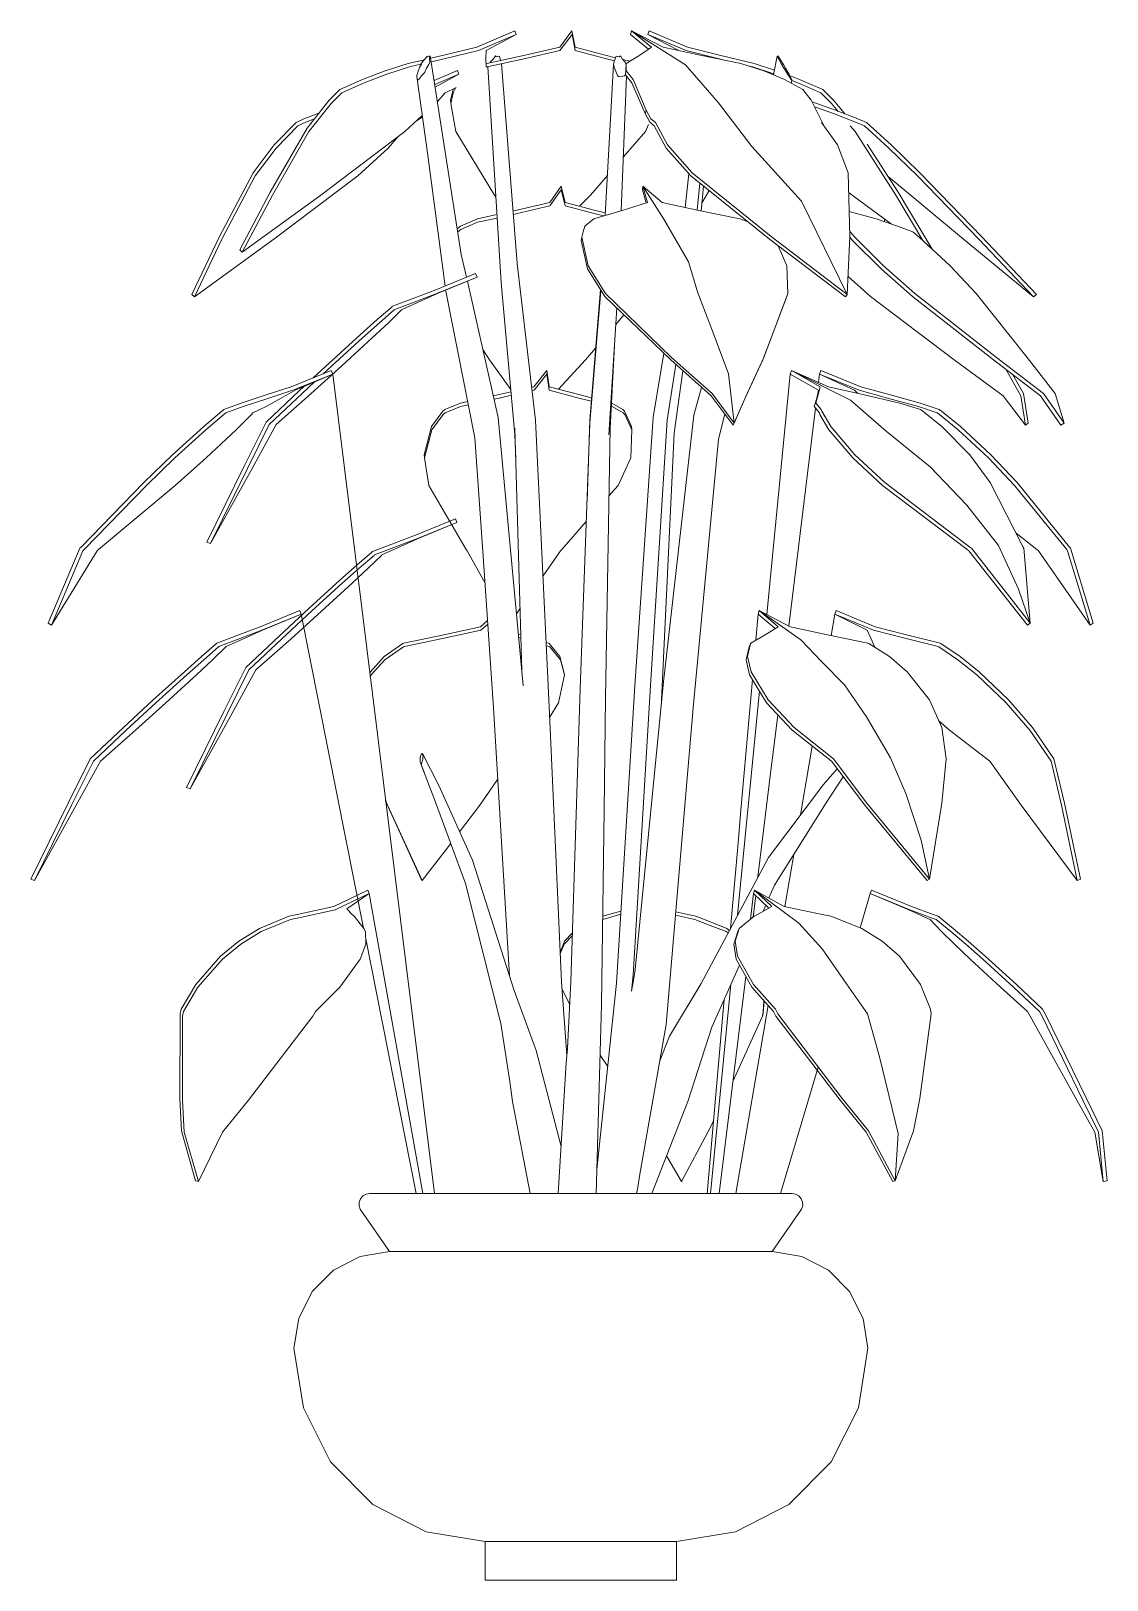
# Model space of a CAD drawing. Header units: millimetres. Extents: x -285 to 272, y 0 to 802.
import ezdxf

# ---------------------------------------------------------------- set-up
doc = ezdxf.new("R2010")
doc.units = ezdxf.units.MM
doc.layers.add('ceco.net 154', color=7, linetype='Continuous', lineweight=5)

msp = doc.modelspace()

# ---------------------------------------------------------------- linework, layer by layer
at = {"layer": 'ceco.net 154'}
for p, q in [((-53.8, 793.49), (-34.23, 801.85)), ((-33.57, 800), (-34.23, 801.85)), ((-10.96, 793.49), (-4.63, 801.85)), ((-4.63, 801.85), (-3.05, 793.49)), ((25.61, 800), (26.11, 801.85)), ((42.51, 793.49), (26.11, 801.85)), ((26.11, 801.85), (36.52, 793.49)), ((34.61, 800), (35.29, 801.85)), ((35.29, 801.85), (55.2, 793.49)), ((-53.06, 791.67), (-33.57, 800)), ((-33.57, 800), (-49.06, 791.67)), ((-10.86, 791.67), (-4.54, 800)), ((-4.54, 800), (-2.95, 791.67)), ((25.61, 800), (34.99, 792.45)), ((50.71, 791.73), (34.61, 800)), ((34.61, 800), (54.44, 791.67)), ((-89.47, 785), (-80.97, 787)), ((-81.39, 786.49), (-82.78, 784.68)), ((-79.46, 788.87), (-81.39, 786.49)), ((-78.54, 788.48), (-79.46, 788.87)), ((-77.94, 789.01), (-78.54, 788.48)), ((-78.3, 787.36), (-77.94, 789.01)), ((-78.24, 785.74), (-78.3, 787.36)), ((-61.9, 686.2), (-77.94, 789.01)), ((-77.74, 787.76), (-70.86, 789.38)), ((-77.45, 785.86), (-70.08, 787.59)), ((-70.86, 789.38), (-53.8, 793.49)), ((-70.08, 787.59), (-53.06, 791.67)), ((-49.06, 791.67), (-49.2, 787.59)), ((-49.2, 787.59), (-48.95, 783.23)), ((-48.68, 785), (-28.82, 789.38)), ((-48.57, 783.23), (-28.72, 787.59)), ((-46.88, 785.74), (-45.28, 787.36)), ((-45.28, 787.36), (-44.26, 789.01)), ((-44.26, 789.01), (-43.86, 788.48)), ((-43.86, 788.48), (-42.15, 788.87)), ((-42.15, 788.87), (-41.53, 786.58)), ((-28.82, 789.38), (-10.96, 793.49)), ((-28.72, 787.59), (-10.86, 791.67)), ((-3.05, 793.49), (12.49, 789.38)), ((-2.95, 791.67), (12.59, 787.59)), ((12.49, 789.38), (17.98, 788)), ((12.59, 787.59), (17.41, 786.38)), ((17.44, 786.49), (16.9, 784.68)), ((18.3, 788.87), (17.44, 786.49)), ((20.05, 788.48), (18.3, 788.87)), ((20.51, 789.01), (20.05, 788.48)), ((21.43, 787.36), (20.51, 789.01)), ((22.96, 785.74), (21.43, 787.36)), ((21.71, 787.06), (25.26, 786.16)), ((30.45, 789.38), (23.39, 785)), ((36.52, 793.49), (30.45, 789.38)), ((61.72, 789.38), (42.51, 793.49)), ((54.44, 791.67), (70.9, 787.59)), ((55.2, 793.49), (71.7, 789.38)), ((82.82, 785), (61.72, 789.38)), ((70.9, 787.59), (74.06, 786.82)), ((71.7, 789.38), (89.67, 785)), ((99.75, 779.19), (101.61, 788.87)), ((102.09, 788.48), (101.61, 788.87)), ((101.61, 788.87), (102.84, 786.49)), ((101.79, 788.72), (101.85, 789.01)), ((102.93, 787.36), (101.85, 789.01)), ((101.85, 789.01), (102.09, 788.48)), ((102.84, 786.49), (103.79, 784.68)), ((104.07, 785.74), (102.93, 787.36)), ((-113.01, 776.82), (-101.23, 781.29)), ((-112.12, 775.08), (-100.38, 779.53)), ((-101.23, 781.29), (-89.47, 785)), ((-100.38, 779.53), (-88.65, 783.23)), ((-88.65, 783.23), (-82.77, 784.61)), ((-84.84, 778.75), (-84.87, 778.24)), ((-79.45, 738.73), (-84.87, 778.24)), ((-84.35, 780.48), (-84.84, 778.75)), ((-83.57, 782.93), (-84.35, 780.48)), ((-84.04, 776.62), (-82.55, 778.71)), ((-82.51, 784.7), (-83.57, 782.93)), ((-82.78, 784.68), (-82.51, 784.7)), ((-82.73, 784.33), (-82.78, 784.68)), ((-82.55, 778.71), (-81.65, 779.46)), ((-81.65, 779.46), (-80.73, 780.57)), ((-80.73, 780.57), (-79.86, 782.62)), ((-79.86, 782.62), (-78.7, 784.51)), ((-78.7, 784.51), (-78.24, 785.74)), ((-75.93, 776.16), (-63.86, 781.4)), ((-75.62, 774.17), (-63.22, 779.56)), ((-63.22, 779.56), (-75.4, 772.75)), ((-63.22, 779.56), (-63.86, 781.4)), ((-49.04, 784.85), (-48.68, 785)), ((-48.95, 783.23), (-48.57, 783.23)), ((-41.35, 671.57), (-48.2, 783.31)), ((-47.02, 785.37), (-46.88, 785.74)), ((-32.94, 681.47), (-41.15, 784.86)), ((12.54, 706.3), (16.9, 784.68)), ((17.24, 782.93), (16.9, 784.68)), ((17.24, 782.93), (18.21, 780.48)), ((18.21, 780.48), (19, 778.75)), ((19, 778.75), (19.41, 778.24)), ((19.41, 778.24), (20.23, 778.12)), ((20.23, 778.12), (22.57, 778.71)), ((20.84, 708.8), (23.65, 778.41)), ((22.57, 778.71), (23.03, 779.19)), ((23.35, 784.51), (22.96, 785.74)), ((23.03, 779.19), (23.35, 784.51)), ((23.03, 779.19), (26.29, 775.08)), ((23.22, 784.92), (23.35, 784.89)), ((23.29, 784.7), (23.39, 785)), ((23.39, 785), (23.41, 781.29)), ((23.41, 781.29), (26.97, 776.82)), ((94.71, 781.29), (82.82, 785)), ((87.32, 783.6), (88.83, 783.23)), ((88.83, 783.23), (99.85, 779.71)), ((89.67, 785), (100.22, 781.63)), ((105.45, 776.82), (94.71, 781.29)), ((103.79, 784.68), (103.84, 784.7)), ((103.84, 784.7), (104.84, 782.93)), ((104.83, 784.51), (104.07, 785.74)), ((105.9, 782.62), (104.83, 784.51)), ((104.84, 782.93), (106.38, 780.48)), ((107.14, 780.57), (105.9, 782.62)), ((106.38, 780.48), (107.48, 778.75)), ((107.7, 779.46), (107.14, 780.57)), ((107.48, 778.75), (107.83, 778.24)), ((108.03, 778.71), (107.7, 779.46)), ((107.83, 778.24), (108.02, 778.12)), ((108.01, 778.75), (113.13, 776.82)), ((108.02, 778.12), (108.9, 776.82)), ((109.16, 776.62), (108.03, 778.71)), ((-130.23, 766.02), (-124.72, 771.5)), ((-129.26, 764.33), (-123.78, 769.79)), ((-124.72, 771.5), (-113.01, 776.82)), ((-123.78, 769.79), (-112.12, 775.08)), ((-84.69, 776.89), (-84.04, 776.62)), ((-70.28, 769.79), (-74.24, 765.34)), ((-64.54, 772.66), (-70.28, 769.79)), ((-67.47, 766.02), (-66.15, 771.5)), ((-67.34, 764.33), (-66.03, 769.79)), ((-66.15, 771.5), (-65.93, 771.96)), ((-66.03, 769.79), (-64.67, 772.59)), ((26.29, 775.08), (33.24, 759.06)), ((26.97, 776.82), (33.82, 760.81)), ((114.77, 771.5), (105.45, 776.82)), ((108.86, 774.87), (109.16, 776.62)), ((108.9, 776.82), (109.16, 776.62)), ((109.1, 776.26), (112.21, 775.08)), ((112.21, 775.08), (124.15, 769.79)), ((113.13, 776.82), (125.12, 771.5)), ((119.2, 766.02), (114.77, 771.5)), ((124.15, 769.79), (129.77, 764.33)), ((125.12, 771.5), (130.77, 766.02)), ((-141.74, 751.51), (-130.23, 766.02)), ((-140.72, 749.89), (-129.26, 764.33)), ((-67.34, 764.33), (-67.47, 766.02)), ((-64.77, 749.89), (-67.34, 764.33)), ((125.84, 752.54), (119.2, 766.02)), ((119.63, 765.15), (121.53, 764.53)), ((120.85, 762.67), (130.72, 759.06)), ((121.53, 764.53), (131.72, 760.81)), ((129.77, 764.33), (133.2, 760.23)), ((130.77, 766.02), (136.78, 758.83)), ((-158.75, 742.89), (-147.41, 754.42)), ((-147.41, 754.42), (-143.31, 756.32)), ((-146.49, 752.7), (-142.41, 754.59)), ((-143.31, 756.32), (-135.59, 759.27)), ((-142.41, 754.59), (-137.94, 756.3)), ((-82.1, 758.02), (-91.07, 749.89)), ((-82.02, 757.45), (-84.81, 755.56)), ((33.24, 759.06), (33.82, 760.81)), ((33.24, 759.06), (35.6, 754.59)), ((33.82, 760.81), (36.22, 756.32)), ((35.6, 754.59), (37.94, 752.7)), ((36.22, 756.32), (38.57, 754.42)), ((38.57, 754.42), (44.79, 742.89)), ((132.83, 742.89), (124.48, 754.42)), ((130.72, 759.06), (142.19, 754.59)), ((131.72, 760.81), (143.24, 756.32)), ((142.19, 754.59), (146.79, 752.7)), ((143.24, 756.32), (147.86, 754.42)), ((147.86, 754.42), (160.54, 742.89)), ((-160.83, 718.41), (-141.74, 751.51)), ((-159.67, 716.93), (-140.72, 749.89)), ((-157.78, 741.23), (-146.49, 752.7)), ((-91.07, 749.89), (-134.57, 716.93)), ((-94.72, 747.12), (-99.8, 741.23)), ((-44.71, 716.93), (-64.77, 749.89)), ((33.44, 749.89), (21.96, 736.62)), ((34.96, 753.4), (33.44, 749.89)), ((37.94, 752.7), (44.13, 741.23)), ((139.4, 752.83), (141.86, 749.89)), ((141.86, 749.89), (162.97, 716.93)), ((146.79, 752.7), (159.4, 741.23)), ((-169.68, 728.47), (-158.75, 742.89)), ((-168.64, 726.89), (-157.78, 741.23)), ((-99.8, 741.23), (-115.44, 726.89)), ((-79.45, 738.73), (-70.26, 669.82)), ((44.13, 741.23), (56.83, 726.89)), ((44.79, 742.89), (57.54, 728.47)), ((138.31, 728.47), (132.83, 742.89)), ((148.23, 743.24), (164.17, 718.42)), ((159.4, 741.23), (174.22, 726.89)), ((160.54, 742.89), (175.43, 728.47)), ((-187.04, 695.44), (-169.68, 728.47)), ((-185.85, 694.02), (-168.64, 726.89)), ((-115.44, 726.89), (-158.96, 694.02)), ((13.69, 727.06), (4.93, 716.93)), ((53.92, 710.52), (55.87, 727.97)), ((56.83, 726.89), (97.59, 694.02)), ((57.54, 728.47), (98.4, 695.44)), ((60.09, 709.18), (61.51, 723.11)), ((139.22, 695.44), (138.31, 728.47)), ((197.97, 694.02), (158.96, 726.53)), ((174.22, 726.89), (205.9, 694.02)), ((175.43, 728.47), (207.29, 695.44)), ((-176.51, 688.63), (-160.83, 718.41)), ((-175.22, 687.29), (-159.67, 716.93)), ((-134.57, 716.93), (-175.22, 687.29)), ((-44.08, 716.04), (-44.71, 716.93)), ((-16.15, 713.09), (-10.24, 721.46)), ((-16.07, 711.28), (-10.17, 719.62)), ((-10.24, 721.46), (-8.23, 713.09)), ((-10.17, 719.62), (-8.14, 711.28)), ((4.93, 716.93), (-0.68, 711.12)), ((31.89, 719.62), (32.12, 721.46)), ((31.89, 719.62), (33.74, 712.87)), ((42.04, 713.09), (32.12, 721.46)), ((32.12, 721.46), (34.44, 713.09)), ((62.31, 708.71), (63.49, 721.52)), ((66.34, 719.22), (62.71, 713.12)), ((140.32, 716.93), (138.59, 718.25)), ((160.82, 701.85), (140.32, 716.93)), ((162.97, 716.93), (176.99, 693.37)), ((164.17, 718.42), (181.76, 688.93)), ((-53.53, 704.56), (-43.51, 706.81)), ((-35.1, 708.69), (-33.85, 708.97)), ((-34.96, 706.92), (-33.76, 707.19)), ((-33.85, 708.97), (-16.15, 713.09)), ((-33.76, 707.19), (-16.07, 711.28)), ((-8.23, 713.09), (7.55, 708.97)), ((-8.14, 711.28), (7.64, 707.19)), ((21.41, 708.97), (6.75, 704.56)), ((7.55, 708.97), (12.62, 707.7)), ((7.64, 707.19), (11.94, 706.12)), ((34.44, 713.09), (21.41, 708.97)), ((61.08, 708.97), (42.04, 713.09)), ((82.17, 704.56), (61.08, 708.97)), ((152.75, 704.56), (138.87, 708.35)), ((-63.97, 699.49), (-62.27, 700.81)), ((-63.72, 697.88), (-62.17, 699.08)), ((-62.27, 700.81), (-53.53, 704.56)), ((-62.17, 699.08), (-53.44, 702.81)), ((-53.44, 702.81), (-43.4, 705.04)), ((1.13, 697.83), (0.48, 695.11)), ((1.96, 700.81), (1.13, 697.83)), ((6.75, 704.56), (1.96, 700.81)), ((86.45, 703), (82.17, 704.56)), ((85.17, 703.47), (85.27, 703.96)), ((139.15, 697.95), (139.39, 697.83)), ((139.39, 697.83), (141.69, 695.11)), ((163.9, 700.81), (152.75, 704.56)), ((157.12, 703.09), (157.12, 704.57)), ((171.77, 697.83), (163.9, 700.81)), ((175.12, 695.11), (171.77, 697.83)), ((-201.32, 665.43), (-187.04, 695.44)), ((-200, 664.15), (-185.85, 694.02)), ((-158.96, 694.02), (-200, 664.15)), ((0.14, 693.41), (0.48, 695.11)), ((0.14, 693.41), (3.39, 678.7)), ((0.48, 695.11), (3.75, 680.32)), ((97.59, 694.02), (136.88, 664.15)), ((98.4, 695.44), (137.79, 665.43)), ((106.55, 680.32), (102.02, 690.65)), ((137.79, 665.43), (139.22, 695.44)), ((139.21, 695.11), (140.64, 693.41)), ((140.64, 693.41), (155.38, 678.7)), ((141.69, 695.11), (156.52, 680.32)), ((191.02, 680.32), (175.12, 695.11)), ((234.25, 664.15), (197.97, 694.02)), ((205.9, 694.02), (234.25, 664.15)), ((207.29, 695.44), (235.81, 665.43)), ((-175.22, 687.29), (-176.51, 688.63)), ((-59.21, 674.33), (-61.9, 686.2)), ((-75.11, 667.84), (-54.52, 676.25)), ((-74.18, 666.06), (-53.76, 674.4)), ((-53.76, 674.4), (-73.8, 666.06)), ((-53.76, 674.4), (-54.52, 676.25)), ((-23.48, 600.41), (-32.94, 681.47)), ((3.39, 678.7), (12.33, 664.44)), ((3.75, 680.32), (12.72, 665.97)), ((107.03, 665.97), (106.55, 680.32)), ((149.79, 664.44), (138.24, 674.84)), ((155.38, 678.7), (171.61, 664.44)), ((156.52, 680.32), (172.83, 665.97)), ((204.48, 665.97), (191.02, 680.32)), ((-85.99, 663.69), (-75.11, 667.84)), ((-84.99, 661.94), (-74.18, 666.06)), ((-73.8, 666.06), (-82.98, 661.94)), ((-69.91, 667.16), (-69.99, 667.77)), ((-54.85, 591.32), (-69.91, 667.16)), ((-42.74, 601.74), (-58.76, 672.35)), ((-34.12, 592.83), (-41.35, 671.57)), ((4.58, 600.41), (10.07, 668.05)), ((4.62, 598.77), (10.4, 667.51)), ((12.72, 665.97), (46.94, 632.89)), ((94.61, 632.89), (107.03, 665.97)), ((106.64, 664.44), (107.03, 665.97)), ((172.83, 665.97), (215, 632.89)), ((231, 632.89), (204.48, 665.97)), ((-200, 664.15), (-201.32, 665.43)), ((-105.37, 652.45), (-97.68, 659.13)), ((-97.68, 659.13), (-97.45, 659.33)), ((-97.45, 659.33), (-85.99, 663.69)), ((-96.59, 657.42), (-96.36, 657.61)), ((-96.36, 657.61), (-84.99, 661.94)), ((-92.58, 657.61), (-92.77, 657.42)), ((-82.98, 661.94), (-92.58, 657.61)), ((12.33, 664.44), (46.49, 631.55)), ((14.54, 592.83), (18.54, 658.46)), ((94.16, 631.55), (106.64, 664.44)), ((136.88, 664.15), (137.79, 665.43)), ((193.15, 631.55), (149.79, 664.44)), ((171.61, 664.44), (213.59, 631.55)), ((234.25, 664.15), (235.81, 665.43)), ((-114.25, 644.56), (-105.37, 652.45)), ((-113.04, 642.96), (-104.23, 650.79)), ((-99.65, 650.79), (-107.99, 642.96)), ((-104.23, 650.79), (-96.59, 657.42)), ((-92.77, 657.42), (-99.65, 650.79)), ((22.21, 654.93), (18.02, 649.97)), ((-130.32, 629.95), (-114.25, 644.56)), ((-128.98, 628.47), (-113.04, 642.96)), ((-107.99, 642.96), (-123.77, 628.47)), ((-47.3, 631.55), (-50.73, 636.95)), ((7.6, 637.64), (2.46, 631.55)), ((15.07, 596.3), (17.35, 639)), ((37.44, 601.74), (42.87, 635.04)), ((-149.93, 617.72), (-129.19, 626.11)), ((-123.77, 628.47), (-139.54, 614.26)), ((-138.55, 622.33), (-130.32, 629.95)), ((-133.33, 624.44), (-128.98, 628.47)), ((-128.44, 624.26), (-129.19, 626.11)), ((-36.27, 616.25), (-47.3, 631.55)), ((-24.35, 617.72), (-17.65, 626.11)), ((-17.65, 626.11), (-16.46, 617.72)), ((2.46, 631.55), (-11.63, 616.42)), ((44.71, 600.41), (49.16, 629.17)), ((46.49, 631.55), (67.36, 612.92)), ((46.94, 632.89), (67.85, 614.16)), ((48.34, 593.59), (52.75, 625.96)), ((85.56, 612.92), (94.16, 631.55)), ((86.04, 614.16), (94.61, 632.89)), ((108.35, 624.26), (108.98, 626.11)), ((128.18, 617.72), (108.98, 626.11)), ((108.98, 626.11), (123.78, 617.72)), ((123.52, 624.26), (124.24, 626.11)), ((124.24, 626.11), (144.85, 617.72)), ((218.48, 612.92), (193.15, 631.55)), ((213.59, 631.55), (237.87, 612.92)), ((215, 632.89), (239.4, 614.16)), ((219.87, 626.73), (227.64, 612.92)), ((245.5, 614.16), (231, 632.89)), ((-162.37, 613.59), (-149.93, 617.72)), ((-149.05, 615.93), (-128.44, 624.26)), ((-128.44, 624.26), (-147.85, 615.93)), ((-145.79, 615.62), (-143.39, 617.85)), ((-144.32, 614.26), (-137.9, 620.2)), ((-128.44, 624.26), (-75.85, 200)), ((-25.47, 617.47), (-24.35, 617.72)), ((-24.23, 615.93), (-17.55, 624.26)), ((-17.55, 624.26), (-16.34, 615.93)), ((-16.46, 617.72), (-1.15, 613.59)), ((108.35, 624.26), (96.22, 499.75)), ((108.35, 624.26), (123.03, 615.93)), ((123.78, 617.72), (122.87, 613.59)), ((123.52, 624.26), (122.99, 619.99)), ((141.53, 615.93), (123.52, 624.26)), ((123.52, 624.26), (144, 615.93)), ((145.82, 613.59), (128.18, 617.72)), ((144.85, 617.72), (159.6, 613.59)), ((223.54, 623.91), (229.05, 614.16)), ((-175.82, 609.16), (-162.37, 613.59)), ((-174.8, 607.42), (-161.42, 611.83)), ((-162.95, 599.43), (-145.79, 615.62)), ((-155.18, 611.83), (-162.94, 607.42)), ((-161.42, 611.83), (-149.05, 615.93)), ((-161.34, 598.19), (-144.32, 614.26)), ((-139.54, 614.26), (-157.7, 598.19)), ((-147.85, 615.93), (-155.18, 611.83)), ((-62.39, 609.16), (-58.56, 610.01)), ((-45.28, 612.95), (-42.37, 613.59)), ((-44.9, 611.24), (-42.24, 611.83)), ((-42.37, 613.59), (-36.16, 615.02)), ((-42.24, 611.83), (-35.99, 613.25)), ((-25.26, 615.69), (-24.23, 615.93)), ((-16.34, 615.93), (-1.02, 611.83)), ((-1.15, 613.59), (5.51, 611.87)), ((-1.02, 611.83), (5.37, 610.18)), ((58.43, 602.98), (62.44, 617.31)), ((67.36, 612.92), (78.85, 597.74)), ((67.85, 614.16), (79.35, 598.9)), ((78.85, 597.74), (85.56, 612.92)), ((79.35, 598.9), (86.04, 614.16)), ((122.07, 611.83), (120.65, 607.42)), ((122.87, 613.59), (121.51, 609.16)), ((123.03, 615.93), (122.07, 611.83)), ((143.36, 614.17), (141.53, 615.93)), ((144, 615.93), (158.68, 611.83)), ((165.13, 609.16), (145.82, 613.59)), ((158.68, 611.83), (174.65, 607.42)), ((159.6, 613.59), (175.63, 609.16)), ((230.03, 597.74), (218.48, 612.92)), ((227.64, 612.92), (230.03, 597.74)), ((229.05, 614.16), (231.48, 598.9)), ((237.87, 612.92), (248.45, 597.74)), ((239.4, 614.16), (250.02, 598.9)), ((250.02, 598.9), (245.5, 614.16)), ((-195.2, 597.07), (-185.85, 605.04)), ((-194.07, 595.41), (-184.77, 603.33)), ((-185.85, 605.04), (-184.84, 605.84)), ((-184.84, 605.84), (-175.82, 609.16)), ((-184.77, 603.33), (-183.77, 604.12)), ((-183.77, 604.12), (-174.8, 607.42)), ((-170.55, 603.33), (-178.41, 595.41)), ((-169.83, 604.12), (-170.55, 603.33)), ((-162.94, 607.42), (-169.83, 604.12)), ((-77.33, 597.07), (-71.42, 605.04)), ((-77.18, 595.41), (-71.27, 603.33)), ((-71.42, 605.04), (-70.37, 605.84)), ((-71.27, 603.33), (-70.22, 604.12)), ((-70.37, 605.84), (-62.39, 609.16)), ((-70.22, 604.12), (-62.25, 607.42)), ((-62.25, 607.42), (-58.22, 608.31)), ((-29.89, 462.8), (-42.74, 601.74)), ((15.67, 607.54), (16.1, 607.42)), ((15.76, 609.21), (15.96, 609.16)), ((15.96, 609.16), (21.77, 605.84)), ((16.1, 607.42), (21.91, 604.12)), ((21.77, 605.84), (22.58, 605.04)), ((21.91, 604.12), (22.73, 603.33)), ((22.58, 605.04), (26.13, 597.06)), ((22.73, 603.33), (26.29, 595.41)), ((27.88, 462.8), (37.44, 601.74)), ((42.76, 464.91), (58.43, 602.98)), ((71.19, 590.57), (74.48, 603.51)), ((121.35, 606.6), (107.54, 493.81)), ((120.65, 607.42), (123.5, 604.12)), ((121.51, 609.16), (124.4, 605.84)), ((123.5, 604.12), (123.7, 603.33)), ((123.7, 603.33), (128.31, 595.41)), ((124.4, 605.84), (124.62, 605.04)), ((124.62, 605.04), (129.27, 597.06)), ((175.7, 605.84), (165.13, 609.16)), ((174.65, 607.42), (184.42, 604.12)), ((175.63, 609.16), (185.46, 605.84)), ((176.96, 605.04), (175.7, 605.84)), ((186.87, 597.07), (176.96, 605.04)), ((184.42, 604.12), (185.55, 603.33)), ((185.46, 605.84), (186.59, 605.04)), ((185.55, 603.33), (195.28, 595.41)), ((186.59, 605.04), (196.37, 597.06)), ((-211.37, 582.37), (-195.2, 597.07)), ((-210.13, 580.82), (-194.07, 595.41)), ((-178.41, 595.41), (-193.97, 580.81)), ((-174.31, 576.51), (-162.95, 599.43)), ((-172.61, 575.45), (-161.34, 598.19)), ((-157.7, 598.19), (-170.2, 575.45)), ((-81.17, 582.37), (-77.33, 597.07)), ((-81.01, 580.82), (-77.18, 595.41)), ((-30.62, 470.7), (-34.15, 596.3)), ((-16.87, 463.03), (-23.48, 600.41)), ((-0.3, 461.31), (4.62, 598.77)), ((3.17, 558.32), (4.58, 600.41)), ((12.78, 456.41), (15.07, 596.3)), ((26.29, 595.41), (25.8, 580.81)), ((26.29, 595.41), (26.13, 597.06)), ((35.96, 463.03), (44.71, 600.41)), ((41.63, 455.44), (48.34, 593.59)), ((78.85, 597.74), (79.35, 598.9)), ((128.31, 595.41), (140.72, 580.81)), ((129.27, 597.06), (141.77, 582.37)), ((201.23, 582.37), (186.87, 597.07)), ((195.28, 595.41), (211.01, 580.81)), ((196.37, 597.06), (212.2, 582.37)), ((230.03, 597.74), (231.48, 598.9)), ((248.45, 597.74), (250.02, 598.9)), ((-50.53, 529.97), (-54.85, 591.32)), ((-33.71, 580.46), (-34.12, 592.83)), ((58.11, 451.42), (71.19, 590.57)), ((-226.19, 568.08), (-211.37, 582.37)), ((-224.85, 566.62), (-210.13, 580.82)), ((-193.97, 580.81), (-210.02, 566.62)), ((-81.01, 580.82), (-81.17, 582.37)), ((-78.7, 566.62), (-81.01, 580.82)), ((25.8, 580.81), (19.28, 566.62)), ((140.72, 580.81), (156.15, 566.62)), ((141.77, 582.37), (157.29, 568.08)), ((211.84, 568.08), (201.23, 582.37)), ((211.01, 580.81), (224.42, 566.62)), ((212.2, 582.37), (225.71, 568.08)), ((-193.63, 537.23), (-174.31, 576.51)), ((-170.2, 575.45), (-191.77, 536.48)), ((-191.77, 536.48), (-172.61, 575.45)), ((-258.69, 534.7), (-226.19, 568.08)), ((-257.11, 533.46), (-224.85, 566.62)), ((-210.02, 566.62), (-249.62, 533.46)), ((-59.38, 533.46), (-78.7, 566.62)), ((19.28, 566.62), (14.49, 561.17)), ((156.15, 566.62), (199.95, 533.46)), ((157.29, 568.08), (201.29, 534.7)), ((228.86, 534.7), (211.84, 568.08)), ((224.42, 566.62), (251.4, 533.46)), ((225.71, 568.08), (252.92, 534.7)), ((-85.57, 540.84), (-64.98, 549.25)), ((-84.64, 539.05), (-64.22, 547.4)), ((-64.22, 547.4), (-84.26, 539.05)), ((-64.22, 547.4), (-64.98, 549.25)), ((2.79, 547.85), (-9.85, 533.46)), ((-96.45, 536.69), (-85.57, 540.84)), ((-95.45, 534.94), (-84.64, 539.05)), ((-84.26, 539.05), (-93.44, 534.94)), ((235.92, 533.46), (225.18, 541.91)), ((-275.71, 495.29), (-259.32, 534.05)), ((-273.98, 494.31), (-257.73, 532.81)), ((-250.4, 532.81), (-273.98, 494.31)), ((-259.32, 534.05), (-258.69, 534.7)), ((-257.73, 532.81), (-257.11, 533.46)), ((-249.62, 533.46), (-250.4, 532.81)), ((-191.77, 536.48), (-193.63, 537.23)), ((-115.83, 525.45), (-108.14, 532.13)), ((-114.69, 523.79), (-107.05, 530.42)), ((-103.23, 530.42), (-110.1, 523.79)), ((-108.14, 532.13), (-107.91, 532.33)), ((-107.91, 532.33), (-96.45, 536.69)), ((-107.05, 530.42), (-106.82, 530.61)), ((-106.82, 530.61), (-95.45, 534.94)), ((-103.04, 530.61), (-103.23, 530.42)), ((-93.44, 534.94), (-103.04, 530.61)), ((-58.94, 532.81), (-59.38, 533.46)), ((-49.58, 516.05), (-58.94, 532.81)), ((-50.53, 529.97), (-45.19, 451.42)), ((-10.48, 532.81), (-19.6, 519.78)), ((-9.85, 533.46), (-10.48, 532.81)), ((199.95, 533.46), (200.83, 532.81)), ((200.83, 532.81), (231.13, 494.31)), ((201.29, 534.7), (202.18, 534.05)), ((202.18, 534.05), (232.58, 495.29)), ((229.16, 534.05), (228.86, 534.7)), ((232.58, 495.29), (229.16, 534.05)), ((236.76, 532.81), (235.92, 533.46)), ((263.49, 494.31), (236.76, 532.81)), ((251.4, 533.46), (251.91, 532.81)), ((251.91, 532.81), (263.49, 494.31)), ((252.92, 534.7), (253.44, 534.05)), ((253.44, 534.05), (265.15, 495.29)), ((-124.71, 517.56), (-115.83, 525.45)), ((-123.5, 515.96), (-114.69, 523.79)), ((-110.1, 523.79), (-118.45, 515.96)), ((-140.78, 502.95), (-124.71, 517.56)), ((-139.44, 501.47), (-123.5, 515.96)), ((-118.45, 515.96), (-134.23, 501.47)), ((-166.07, 493.44), (-145.48, 501.85)), ((-165.15, 491.66), (-144.72, 500)), ((-144.72, 500), (-164.76, 491.66)), ((-156.24, 488.62), (-140.78, 502.95)), ((-154.78, 487.26), (-139.44, 501.47)), ((-134.23, 501.47), (-150, 487.26)), ((-144.72, 500), (-145.48, 501.85)), ((-144.72, 500), (-112.48, 337.51)), ((-31.52, 502.75), (-33.35, 500.14)), ((91.75, 500), (90.55, 486.43)), ((91.75, 500), (92.23, 501.85)), ((91.75, 500), (100.53, 492.48)), ((108.24, 493.44), (92.23, 501.85)), ((92.23, 501.85), (102.08, 493.44)), ((131.44, 500), (129.54, 488.89)), ((131.44, 500), (132.13, 501.85)), ((148.14, 491.66), (131.44, 500)), ((131.44, 500), (151.49, 491.66)), ((132.13, 501.85), (152.33, 493.44)), ((-273.98, 494.31), (-275.71, 495.29)), ((-188.41, 484.93), (-176.95, 489.29)), ((-176.95, 489.29), (-166.07, 493.44)), ((-175.95, 487.54), (-165.15, 491.66)), ((-164.76, 491.66), (-173.94, 487.54)), ((-91.57, 484.93), (-71, 489.29)), ((-71, 489.29), (-51.98, 493.44)), ((-70.71, 487.54), (-51.71, 491.66)), ((-51.98, 493.44), (-48.26, 496.65)), ((-51.71, 491.66), (-48.13, 494.74)), ((-32.38, 489.66), (-31.19, 489.29)), ((-31.19, 489.29), (-31.15, 489.28)), ((95.44, 489.29), (88, 484.93)), ((102.08, 493.44), (95.44, 489.29)), ((127.64, 489.29), (108.24, 493.44)), ((148.49, 484.93), (127.64, 489.29)), ((150.13, 487.54), (148.14, 491.66)), ((151.49, 491.66), (167.64, 487.54)), ((152.33, 493.44), (168.55, 489.29)), ((168.55, 489.29), (185.85, 484.93)), ((231.13, 494.31), (232.58, 495.29)), ((263.49, 494.31), (265.15, 495.29)), ((-196.34, 478.06), (-188.64, 484.74)), ((-195.19, 476.4), (-187.55, 483.02)), ((-183.73, 483.02), (-190.61, 476.4)), ((-188.64, 484.74), (-188.41, 484.93)), ((-187.55, 483.02), (-187.32, 483.22)), ((-187.32, 483.22), (-175.95, 487.54)), ((-183.55, 483.22), (-183.73, 483.02)), ((-173.94, 487.54), (-183.55, 483.22)), ((-173.41, 472.43), (-156.24, 488.62)), ((-171.8, 471.19), (-154.78, 487.26)), ((-150, 487.26), (-168.16, 471.19)), ((-101.75, 478.06), (-92.07, 484.74)), ((-101.42, 476.4), (-91.75, 483.02)), ((-92.07, 484.74), (-91.57, 484.93)), ((-91.75, 483.02), (-91.25, 483.22)), ((-91.25, 483.22), (-70.71, 487.54)), ((-32.22, 487.95), (-31.1, 487.6)), ((-17.94, 485.29), (-16.76, 484.93)), ((-17.86, 483.64), (-16.45, 483.22)), ((-16.76, 484.93), (-16.39, 484.74)), ((-16.45, 483.22), (-16.07, 483.02)), ((-16.39, 484.74), (-10.95, 478.06)), ((-16.07, 483.02), (-10.62, 476.4)), ((87.09, 483.02), (85.57, 476.4)), ((87.78, 484.74), (86.3, 478.06)), ((87.09, 483.02), (87.78, 484.74)), ((88, 484.93), (87.78, 484.74)), ((148.98, 484.74), (148.49, 484.93)), ((159.73, 478.06), (148.98, 484.74)), ((151.97, 483.22), (150.13, 487.54)), ((151.97, 483.02), (151.97, 483.22)), ((152.07, 482.82), (151.97, 483.02)), ((167.64, 487.54), (184.86, 483.22)), ((184.86, 483.22), (185.24, 483.02)), ((185.24, 483.02), (195.15, 476.4)), ((185.85, 484.93), (186.23, 484.74)), ((186.23, 484.74), (196.2, 478.06)), ((-205.21, 470.16), (-196.34, 478.06)), ((-204, 468.56), (-195.19, 476.4)), ((-190.61, 476.4), (-198.95, 468.56)), ((-108.83, 470.16), (-101.75, 478.06)), ((-108.48, 468.56), (-101.42, 476.4)), ((-10.95, 478.06), (-8.9, 470.16)), ((-10.62, 476.4), (-8.54, 468.56)), ((85.57, 476.4), (87.32, 468.56)), ((86.3, 478.06), (88.09, 470.16)), ((168.91, 470.16), (159.73, 478.06)), ((195.15, 476.4), (204.95, 468.56)), ((196.2, 478.06), (206.06, 470.16)), ((-221.28, 455.55), (-205.21, 470.16)), ((-219.94, 454.07), (-204, 468.56)), ((-198.95, 468.56), (-214.73, 454.07)), ((-184.77, 449.51), (-173.41, 472.43)), ((-183.07, 448.45), (-171.8, 471.19)), ((-168.16, 471.19), (-180.66, 448.45)), ((-109.22, 469.24), (-108.83, 470.16)), ((-108.99, 467.36), (-108.48, 468.56)), ((-8.54, 468.56), (-11.54, 454.07)), ((-8.54, 468.56), (-8.9, 470.16)), ((88.77, 466.16), (82.81, 398.48)), ((87.32, 468.56), (96.07, 454.07)), ((88.09, 470.16), (96.92, 455.55)), ((180.34, 455.55), (168.91, 470.16)), ((204.95, 468.56), (220.07, 454.07)), ((206.06, 470.16), (221.29, 455.55)), ((-16.87, 463.03), (-15.77, 436.92)), ((-5.14, 309.71), (-0.3, 461.31)), ((18.4, 308.9), (27.88, 462.8)), ((27.04, 313.04), (35.96, 463.03)), ((28.2, 317.72), (42.76, 464.91)), ((92.37, 460.2), (87.21, 407.23)), ((-236.75, 441.23), (-221.28, 455.55)), ((-235.28, 439.86), (-219.94, 454.07)), ((-214.73, 454.07), (-230.5, 439.86)), ((-204.09, 410.23), (-184.77, 449.51)), ((-36.91, 312.73), (-45.19, 451.42)), ((-11.54, 454.07), (-16.18, 446.56)), ((12.78, 456.41), (11.97, 398.79)), ((41.49, 452.01), (41.63, 455.44)), ((44.09, 287.52), (58.11, 451.42)), ((96.07, 454.07), (109.37, 439.86)), ((96.92, 455.55), (110.3, 441.23)), ((186.84, 441.23), (180.34, 455.55)), ((220.07, 454.07), (232.32, 439.86)), ((221.29, 455.55), (233.65, 441.23)), ((-253.91, 425.03), (-236.75, 441.23)), ((-180.66, 448.45), (-202.23, 409.48)), ((-202.23, 409.48), (-183.07, 448.45)), ((101.91, 447.84), (99.35, 426.99)), ((110.3, 441.23), (130.66, 425.03)), ((190.71, 439.86), (185.27, 444.69)), ((188.97, 425.03), (186.84, 441.23)), ((233.65, 441.23), (244.8, 425.03)), ((-252.3, 423.79), (-235.28, 439.86)), ((-230.5, 439.86), (-248.66, 423.79)), ((-10.06, 309.71), (-15.77, 436.92)), ((109.37, 439.86), (129.64, 423.79)), ((211.64, 423.79), (190.71, 439.86)), ((232.32, 439.86), (243.35, 423.79)), ((-265.27, 402.11), (-253.91, 425.03)), ((-83.05, 425.98), (-83.19, 425.18)), ((-83.19, 425.18), (-83.15, 424.09)), ((-82.89, 426.78), (-83.14, 425.97)), ((-83.14, 425.97), (-83.05, 425.98)), ((-83.07, 425.83), (-83.14, 425.97)), ((-83.02, 425.93), (-83.05, 425.98)), ((-82.52, 427.85), (-82.89, 426.78)), ((-82.16, 427.68), (-82.52, 427.85)), ((-82.02, 427.92), (-82.16, 427.68)), ((-81.94, 427.18), (-82.02, 427.92)), ((-73.54, 411.3), (-82.02, 427.92)), ((-81.71, 426.45), (-81.94, 427.18)), ((-81.92, 424.12), (-81.88, 425.04)), ((-81.88, 425.04), (-81.72, 425.89)), ((-81.72, 425.89), (-81.71, 426.45)), ((99.35, 426.99), (98.54, 420.37)), ((119.76, 431.62), (113.7, 396.13)), ((130.66, 425.03), (148.06, 402.11)), ((186.75, 402.11), (188.97, 425.03)), ((244.8, 425.03), (250.35, 402.11)), ((-263.57, 401.05), (-252.3, 423.79)), ((-248.66, 423.79), (-261.16, 401.05)), ((-83.15, 424.09), (-83.1, 423.31)), ((-83.1, 423.31), (-83.05, 423.08)), ((-83.05, 423.08), (-82.88, 423.02)), ((-81.1, 418.12), (-83.05, 423.08)), ((-82.88, 423.02), (-82.76, 422.44)), ((-82.86, 422.97), (-82.88, 423.02)), ((-82.76, 422.44), (-82.56, 422.35)), ((-75.2, 402.72), (-82.76, 422.44)), ((-82.56, 422.35), (-82.31, 423.29)), ((-82.31, 423.29), (-82.1, 423.63)), ((-82.1, 423.63), (-81.92, 424.12)), ((98.54, 420.37), (91.63, 363.94)), ((125.49, 411.73), (132.54, 419.99)), ((129.64, 423.79), (146.98, 401.05)), ((227.77, 401.05), (211.64, 423.79)), ((243.35, 423.79), (248.8, 401.05)), ((-202.23, 409.48), (-204.09, 410.23)), ((-56.1, 372.59), (-73.54, 411.3)), ((-45.38, 411.11), (-52.28, 401.05)), ((-45.38, 411.11), (-43.12, 414.41)), ((-42.99, 414.6), (-43.12, 414.41)), ((97.01, 374.03), (125.49, 411.73)), ((126.96, 402.35), (135.75, 415.78)), ((-284.59, 362.83), (-265.27, 402.11)), ((-282.73, 362.09), (-263.57, 401.05)), ((-261.16, 401.05), (-282.73, 362.09)), ((-100.11, 401.05), (-101.09, 403.62)), ((-100.6, 402.11), (-101.05, 403.29)), ((-82.65, 362.83), (-100.6, 402.11)), ((-82.11, 362.09), (-100.11, 401.05)), ((-59.79, 360.51), (-75.2, 402.72)), ((-52.28, 401.05), (-62.76, 387.36)), ((87.21, 407.23), (85.54, 390.06)), ((100.23, 359.64), (126.96, 402.35)), ((146.98, 401.05), (179.24, 362.09)), ((148.06, 402.11), (180.42, 362.83)), ((180.42, 362.83), (186.75, 402.11)), ((256.78, 362.09), (227.77, 401.05)), ((248.8, 401.05), (256.78, 362.09)), ((250.35, 402.11), (258.47, 362.83)), ((10.74, 297.66), (11.97, 398.79)), ((82.81, 398.48), (81.14, 379.53)), ((85.54, 390.06), (81.06, 344.13)), ((-67.39, 381.31), (-82.11, 362.09)), ((81.14, 379.53), (77.42, 337.3)), ((-34.49, 305.2), (-56.1, 372.59)), ((62.19, 308.73), (97.01, 374.03)), ((110.19, 375.56), (105.6, 348.63)), ((-282.73, 362.09), (-284.59, 362.83)), ((-82.11, 362.09), (-82.65, 362.83)), ((179.24, 362.09), (180.42, 362.83)), ((256.78, 362.09), (258.47, 362.83)), ((-127.89, 348.7), (-110.2, 357.14)), ((-127.19, 346.94), (-109.64, 355.29)), ((-109.64, 355.29), (-121.15, 347.35)), ((-109.64, 355.29), (-110.2, 357.14)), ((-109.64, 355.29), (-81.78, 200)), ((-41.47, 288.01), (-59.79, 360.51)), ((89.39, 355.29), (87.82, 342.13)), ((90.45, 354.3), (89.08, 343.13)), ((89.39, 355.29), (89.84, 357.14)), ((89.39, 355.29), (97.32, 347.84)), ((105.25, 348.7), (89.84, 357.14)), ((89.84, 357.14), (98.86, 348.7)), ((97.32, 353.05), (100.23, 359.64)), ((149.71, 355.29), (144.44, 337.65)), ((149.71, 355.29), (150.47, 357.14)), ((169.71, 346.94), (149.71, 355.29)), ((149.71, 355.29), (170.2, 346.94)), ((150.47, 357.14), (171.17, 348.7)), ((-146.8, 344.52), (-127.89, 348.7)), ((-146.02, 342.79), (-127.19, 346.94)), ((-121.15, 347.35), (-118.41, 344.52)), ((14.49, 344.52), (20.7, 346.31)), ((49.09, 345.93), (55.31, 344.52)), ((98.86, 348.7), (91.41, 344.52)), ((94.27, 346.12), (95.7, 349.36)), ((124.82, 344.52), (105.25, 348.7)), ((178.71, 342.79), (169.71, 346.94)), ((170.2, 346.94), (181.3, 342.79)), ((171.17, 348.7), (182.36, 344.52)), ((-176.96, 330.7), (-166.28, 337.3)), ((-166.28, 337.3), (-151.13, 343.58)), ((-165.44, 335.65), (-150.33, 341.86)), ((-151.13, 343.58), (-146.8, 344.52)), ((-150.33, 341.86), (-146.02, 342.79)), ((-118.41, 344.52), (-117.41, 343.58)), ((-117.41, 343.58), (-112.32, 337.3)), ((-111.47, 335.65), (-112.32, 337.3)), ((11.28, 341.97), (14.29, 342.79)), ((11.3, 343.64), (14.49, 344.52)), ((14.29, 342.79), (20.6, 344.59)), ((48.94, 344.18), (55.11, 342.79)), ((55.11, 342.79), (58.9, 341.97)), ((55.31, 344.52), (59.48, 343.6)), ((58.9, 341.97), (66.98, 338.88)), ((59.48, 343.6), (67.44, 340.47)), ((66.98, 338.88), (75.24, 335.65)), ((67.44, 340.47), (75.46, 337.3)), ((75.46, 337.3), (76.88, 336.28)), ((81.82, 337.3), (79.79, 330.7)), ((81.13, 335.65), (81.82, 337.3)), ((89.63, 343.58), (81.82, 337.3)), ((91.41, 344.52), (89.63, 343.58)), ((129.31, 343.58), (124.82, 344.52)), ((145.32, 337.3), (129.31, 343.58)), ((155.98, 330.7), (145.32, 337.3)), ((180.72, 341.86), (178.71, 342.79)), ((186.59, 335.65), (180.72, 341.86)), ((181.3, 342.79), (183.79, 341.86)), ((182.36, 344.52), (184.88, 343.58)), ((183.79, 341.86), (191.51, 335.65)), ((184.88, 343.58), (192.66, 337.3)), ((192.66, 337.3), (200.38, 330.7)), ((-186.5, 322.86), (-176.96, 330.7)), ((-185.54, 321.35), (-176.07, 329.11)), ((-176.07, 329.11), (-165.44, 335.65)), ((-111.32, 329.11), (-114.28, 321.35)), ((-111.47, 335.65), (-111.32, 329.11)), ((-111.39, 331.98), (-85.2, 200)), ((-10.74, 324.9), (-8.5, 330.7)), ((-10.7, 324.09), (-8.73, 329.11)), ((-8.73, 329.11), (-4.38, 333.58)), ((-8.5, 330.7), (-4.33, 335.03)), ((75.24, 335.65), (76.18, 334.98)), ((81.13, 335.65), (79.06, 329.11)), ((79.06, 329.11), (80.29, 321.35)), ((79.79, 330.7), (81.08, 322.86)), ((164.93, 322.86), (155.98, 330.7)), ((193.26, 329.11), (186.59, 335.65)), ((191.51, 335.65), (199.16, 329.11)), ((201.45, 321.35), (193.26, 329.11)), ((199.16, 329.11), (207.94, 321.35)), ((200.38, 330.7), (209.25, 322.86)), ((-199.36, 308.24), (-186.5, 322.86)), ((-198.29, 306.87), (-185.54, 321.35)), ((-114.28, 321.35), (-124.73, 306.87)), ((80.29, 321.35), (88.4, 306.87)), ((81.08, 322.86), (89.27, 308.24)), ((175.83, 308.24), (164.93, 322.86)), ((217.18, 306.87), (201.45, 321.35)), ((207.94, 321.35), (223.88, 306.87)), ((209.25, 322.86), (225.35, 308.24)), ((26.18, 304.9), (27.04, 313.04)), ((27.01, 309.54), (27.87, 314.59)), ((28.2, 317.72), (27.87, 314.59)), ((67.82, 286.14), (82, 318.3)), ((-206.87, 295.56), (-199.36, 308.24)), ((-205.7, 294.32), (-198.29, 306.87)), ((-124.73, 306.87), (-137.42, 294.32)), ((-23.18, 274.18), (-34.49, 305.2)), ((-7.23, 271.7), (-10.06, 309.71)), ((-5.75, 297.85), (-9.75, 305.65)), ((-6.91, 275.23), (-5.14, 309.71)), ((8.28, 212.5), (18.4, 308.9)), ((27.01, 309.54), (26.18, 304.9)), ((45.8, 281.53), (62.19, 308.73)), ((77.57, 308.26), (67.03, 200)), ((85.31, 312.38), (71.54, 200)), ((88.4, 306.87), (99.7, 294.32)), ((89.27, 308.24), (100.66, 295.56)), ((181, 295.56), (175.83, 308.24)), ((231.14, 294.32), (217.18, 306.87)), ((223.88, 306.87), (237.37, 294.32)), ((225.35, 308.24), (238.97, 295.56)), ((7.92, 200), (10.74, 297.66)), ((74.19, 300.6), (65.34, 200)), ((96.86, 297.47), (80.22, 200)), ((94.75, 299.82), (94.24, 294.32)), ((94.91, 299.64), (94.55, 295.56)), ((-207.53, 249.19), (-207.44, 293.04)), ((-207.44, 293.04), (-206.87, 295.56)), ((-206.26, 291.82), (-205.7, 294.32)), ((-206.17, 248.41), (-206.26, 291.82)), ((-138.77, 291.82), (-172.06, 248.41)), ((-137.42, 294.32), (-138.77, 291.82)), ((93.92, 291.82), (78.66, 258.05)), ((94.24, 294.32), (93.92, 291.82)), ((93.92, 291.82), (94.24, 293.04)), ((94.55, 295.56), (94.24, 293.04)), ((99.7, 294.32), (100.95, 291.82)), ((100.66, 295.56), (101.91, 293.04)), ((100.95, 291.82), (134.12, 248.41)), ((101.91, 293.04), (135.22, 249.19)), ((175.36, 249.19), (181.32, 293.04)), ((181.32, 293.04), (181, 295.56)), ((232.49, 291.82), (231.14, 294.32)), ((256.68, 248.41), (232.49, 291.82)), ((237.37, 294.32), (238.64, 291.82)), ((238.64, 291.82), (259.79, 248.41)), ((238.97, 295.56), (240.25, 293.04)), ((240.25, 293.04), (261.63, 249.19)), ((-36.86, 258.12), (-41.47, 288.01)), ((30.41, 209.02), (44.09, 287.52)), ((40.82, 268.73), (45.8, 281.53)), ((55.38, 247.68), (67.82, 286.14)), ((-10.24, 224.49), (-23.18, 274.18)), ((-6.91, 275.19), (-7.58, 267.72)), ((-7.58, 267.72), (-7.91, 262.1)), ((13.88, 265.81), (9.99, 271.76)), ((122.86, 265.46), (103.29, 200)), ((-35.32, 247.68), (-36.86, 258.12)), ((-11.75, 200), (-7.91, 262.1)), ((-206.78, 232.44), (-207.53, 249.19)), ((135.22, 249.19), (148.86, 232.44)), ((172.16, 232.44), (175.36, 249.19)), ((261.63, 249.19), (269.72, 232.44)), ((-205.36, 231.83), (-206.17, 248.41)), ((-172.06, 248.41), (-185.56, 231.83)), ((-26.28, 200), (-35.32, 247.68)), ((36.65, 200), (55.38, 247.68)), ((134.12, 248.41), (147.7, 231.83)), ((265.99, 231.83), (256.68, 248.41)), ((259.79, 248.41), (267.79, 231.83)), ((68.64, 237.52), (65.68, 231.83)), ((68.63, 237.44), (66.06, 232.44)), ((-199.4, 206.6), (-206.78, 232.44)), ((-197.96, 206.24), (-205.36, 231.83)), ((-185.56, 231.83), (-197.96, 206.24)), ((65.68, 231.83), (52.1, 206.24)), ((147.7, 231.83), (161.4, 206.24)), ((148.86, 232.44), (162.57, 206.6)), ((162.57, 206.6), (172.16, 232.44)), ((270.31, 206.24), (265.99, 231.83)), ((267.79, 231.83), (270.31, 206.24)), ((269.72, 232.44), (272.27, 206.6)), ((52.1, 206.24), (44.34, 219.57)), ((30.41, 209.02), (29.41, 203.26)), ((-197.96, 206.24), (-199.4, 206.6)), ((28.84, 200), (29.41, 203.26)), ((52.1, 206.24), (52.48, 206.6)), ((161.4, 206.24), (162.57, 206.6)), ((270.31, 206.24), (272.27, 206.6)), ((-114.72, 195.62), (-114.79, 193.73)), ((-114.79, 193.73), (-114.23, 191.92)), ((-114.03, 197.38), (-114.72, 195.62)), ((-112.78, 198.79), (-114.03, 197.38)), ((-111.14, 199.7), (-112.78, 198.79)), ((-109.29, 200), (-111.14, 199.7)), ((-109.29, 200), (-97.34, 200)), ((-97.34, 200), (-73.65, 200)), ((-73.65, 200), (-41.08, 200)), ((-41.08, 200), (-3.55, 200)), ((-3.55, 200), (34.4, 200)), ((34.4, 200), (68.21, 200)), ((68.21, 200), (93.79, 200)), ((93.79, 200), (108.05, 200)), ((108.05, 200), (109.29, 200)), ((109.29, 200), (111.14, 199.7)), ((111.14, 199.7), (112.78, 198.79)), ((112.78, 198.79), (114.03, 197.38)), ((114.03, 197.38), (114.72, 195.62)), ((114.79, 193.73), (114.23, 191.92)), ((114.72, 195.62), (114.79, 193.73)), ((-114.23, 191.92), (-98.99, 170)), ((114.23, 191.92), (98.99, 170)), ((-98.99, 170), (-114.28, 167.55)), ((-98.99, 170), (98.99, 170)), ((98.99, 170), (114.28, 167.55)), ((-128.08, 160.45), (-139.03, 149.39)), ((-114.28, 167.55), (-128.08, 160.45)), ((114.28, 167.55), (128.08, 160.45)), ((128.08, 160.45), (139.03, 149.39)), ((-139.03, 149.39), (-146.06, 135.45)), ((139.03, 149.39), (146.06, 135.45)), ((-146.06, 135.45), (-148.48, 120)), ((146.06, 135.45), (148.48, 120)), ((-148.48, 120), (-143.64, 89.1)), ((148.48, 120), (143.64, 89.1)), ((-143.64, 89.1), (-129.58, 61.22)), ((143.64, 89.1), (129.58, 61.22)), ((-129.58, 61.22), (-107.68, 39.1)), ((129.58, 61.22), (107.68, 39.1)), ((-107.68, 39.1), (-80.08, 24.89)), ((107.68, 39.1), (80.08, 24.89)), ((-80.08, 24.89), (-49.49, 20)), ((80.08, 24.89), (49.49, 20)), ((-49.49, 20), (-49.49, 0)), ((-49.49, 20), (49.49, 20)), ((49.49, 20), (49.49, 0)), ((-49.49, 0), (49.49, 0))]:
    msp.add_line(p, q, dxfattribs=at)
for points in [[(26.11, 801.85), (54.06, 784.32), (71.13, 764.69), (88.52, 742.01), (114.12, 713.81), (137.79, 665.43)], [(32.12, 721.46), (42.96, 704.39), (55.71, 682.37), (60.58, 666.38), (68.47, 645.52), (76.44, 624.43), (79.35, 598.9)], [(108.98, 626.11), (139.53, 610.72), (157.91, 594.75), (180.68, 576.16), (199.72, 556.47), (216.14, 535.47), (226.43, 512.94), (232.58, 495.29)], [(92.23, 501.85), (113.76, 486.71), (124.77, 475.33), (136.35, 463.36), (147.73, 446.89), (160.25, 425.65), (168.23, 407.06), (176.01, 382.98), (180.42, 362.83)], [(89.84, 357.14), (112.73, 340.04), (124.8, 326.74), (136.25, 310.34), (148.36, 293.02), (154.51, 270.76), (159.47, 250.34), (164.14, 231.08), (162.57, 206.6)]]:
    msp.add_lwpolyline(points, dxfattribs=at)
msp.add_point((133.58, 418.62), dxfattribs=at)

doc.saveas('drawing.dxf')
